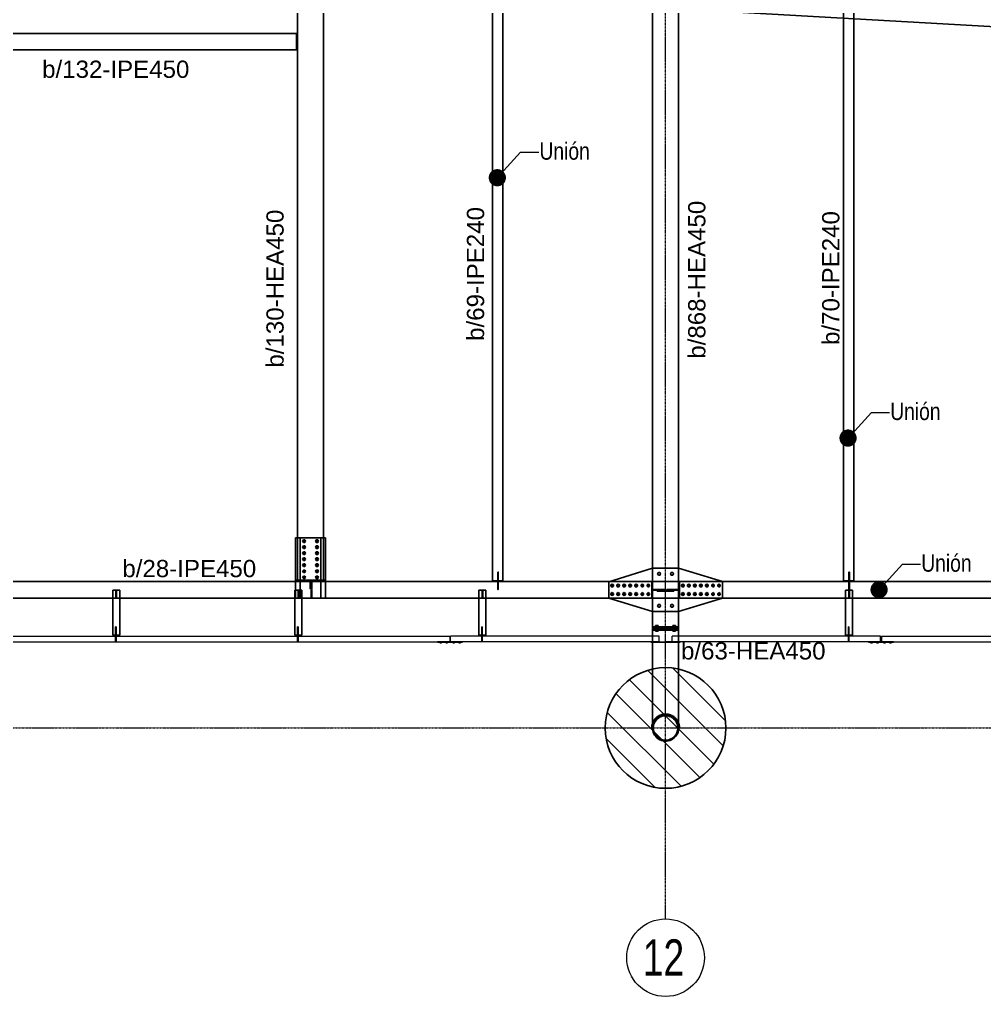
# Model space of a CAD drawing. Extents: x 7536 to 102814, y -9868 to 35131.
# Drawn here: x 56836 to 68033, y 2840 to 14177 of the extents above; entities that cross this region are included whole.
import ezdxf
from ezdxf.enums import TextEntityAlignment as Align

# ---------------------------------------------------------------- set-up
doc = ezdxf.new("R2010")
doc.units = 0
doc.header["$LTSCALE"] = 0.4
doc.linetypes.add('DXK_LINE_DOT2', pattern=[3.9198, 1.9599, -1.9599])
doc.linetypes.add('Grid Line', pattern=[3.33375, 1.905, -0.47625, 0.47625, -0.47625])
doc.layers.get('0').update_dxf_attribs({"color": 255})
for name, color, linetype, lineweight in [('0-1', 7, 'Continuous', 5), ('E_COLUMNAS', 1, 'Continuous', 18), ('E_COLUMNAS-1', 1, 'Continuous', 25), ('E_EJES', 8, 'Continuous', 9), ('E_EJES-1', 8, 'Grid Line', 9), ('E_TEXTO', 3, 'Continuous', 9), ('E_VIGAS-2', 5, 'Continuous', 25)]:
    doc.layers.add(name, color=color, linetype=linetype, lineweight=lineweight)
doc.layers.add('P-PLATINA', color=6, linetype='Continuous')
doc.layers.add('VIGAS', color=8, linetype='Continuous')
doc.styles.add('CX', font='ARIALUNI.ttf', dxfattribs={"width": 0.8, "height": 300})
doc.styles.add('Swis721 LtCn BT', font='swisscl.ttf', dxfattribs={"height": 0.42})
doc.styles.add('VERDANA', font='arial.ttf')

# ---------------------------------------------------------------- blocks, each defined once
blk = doc.blocks.new('Grid - CNI_NOMBRE EJES-372759-_6_00m_N_E_-NIVEL-2 DOC')
at = {"layer": 'E_EJES'}
blk.add_circle((0, 0), 0.003, dxfattribs=at)

msp = doc.modelspace()

# ---------------------------------------------------------------- hatches: boundary and pattern name
at = {"layer": 'E_COLUMNAS'}
h = msp.add_hatch(dxfattribs=at)
h.set_pattern_fill('FP_1', color=256, scale=1000, style=0, pattern_type=2)
h.set_pattern_definition([(135, (95994.46, -134706.76), (-159.09903, -159.09903), [])])
h.paths.add_polyline_path([(64332.4, 5255.7), (64423.7, 5261.7), (64513.5, 5279.5), (64600.2, 5308.9), (64682.4, 5349.4), (64758.5, 5400.3), (64827.3, 5460.7), (64887.7, 5529.5), (64938.6, 5605.7), (64979.1, 5687.8), (65008.5, 5774.5), (65026.4, 5864.3), (65032.4, 5955.7), (65026.4, 6047), (65008.5, 6136.8), (64979.1, 6223.5), (64938.6, 6305.7), (64887.7, 6381.8), (64827.3, 6450.6), (64758.5, 6511), (64682.4, 6561.9), (64600.2, 6602.4), (64513.5, 6631.8), (64423.7, 6649.7), (64332.4, 6655.7), (64241, 6649.7), (64151.2, 6631.8), (64064.5, 6602.4), (63982.4, 6561.9), (63906.2, 6511), (63837.4, 6450.6), (63777, 6381.8), (63726.1, 6305.7), (63685.6, 6223.5), (63656.2, 6136.8), (63638.4, 6047), (63632.4, 5955.7), (63638.4, 5864.3), (63656.2, 5774.5), (63685.6, 5687.8), (63726.1, 5605.7), (63777, 5529.5), (63837.4, 5460.7), (63906.2, 5400.3), (63982.4, 5349.4), (64064.5, 5308.9), (64151.2, 5279.5), (64241, 5261.7)])

# ---------------------------------------------------------------- linework, layer by layer
at = {"color": 2, "linetype": 'Continuous'}
for points in [[(64182.8, 5925.9, 1), (64481.9, 5985.4, 1)], [(64192.6, 5983.5, 1), (64472.1, 5927.9, 1)]]:
    msp.add_lwpolyline(points, format="xyb", close=True, dxfattribs=at)
at = {"color": 1, "linetype": 'Continuous'}
for centre, radius, start, end in [((60137.9, 8124), 11, 90.03592, 270.03592), ((60137.9, 8054), 11, 90.03592, 270.03592), ((60137.9, 8124), 10, 30.03592, 210.03592), ((60137.9, 8054), 10, 30.03592, 210.03592), ((60137.9, 8124), 10, 210.03592, 30.03592), ((60137.9, 8054), 10, 210.03592, 30.03592), ((60137.9, 8124), 11, 270.03592, 90.03592), ((60137.9, 8054), 11, 270.03592, 90.03592), ((60287.9, 8124), 11, 90.03592, 270.03592), ((60287.9, 8054), 11, 90.03592, 270.03592), ((60287.9, 8124), 10, 30.03592, 210.03592), ((60287.9, 8054), 10, 30.03592, 210.03592), ((60287.9, 8124), 10, 210.03592, 30.03592), ((60287.9, 8054), 10, 210.03592, 30.03592), ((60287.9, 8124), 11, 270.03592, 90.03592), ((60287.9, 8054), 11, 270.03592, 90.03592), ((60138, 7984), 11, 90.03592, 270.03592), ((60138, 7984), 10, 30.03592, 210.03592), ((60138, 7984), 10, 210.03592, 30.03592), ((60138, 7984), 11, 270.03592, 90.03592), ((60288, 7984), 11, 90.03592, 270.03592), ((60288, 7984), 10, 30.03592, 210.03592), ((60288, 7984), 10, 210.03592, 30.03592), ((60288, 7984), 11, 270.03592, 90.03592), ((60138, 7914), 11, 90.03592, 270.03592), ((60138, 7844), 11, 90.03592, 270.03592), ((60138, 7914), 10, 30.03592, 210.03592), ((60138, 7844), 10, 30.03592, 210.03592), ((60138, 7914), 10, 210.03592, 30.03592), ((60138, 7844), 10, 210.03592, 30.03592), ((60138, 7914), 11, 270.03592, 90.03592), ((60138, 7844), 11, 270.03592, 90.03592), ((60288, 7914), 11, 90.03592, 270.03592), ((60288, 7844), 11, 90.03592, 270.03592), ((60288, 7914), 10, 30.03592, 210.03592), ((60288, 7844), 10, 30.03592, 210.03592), ((60288, 7914), 10, 210.03592, 30.03592), ((60288, 7844), 10, 210.03592, 30.03592), ((60288, 7914), 11, 270.03592, 90.03592), ((60288, 7844), 11, 270.03592, 90.03592), ((60138.1, 7774), 11, 90.03592, 270.03592), ((60138.1, 7704), 11, 90.03592, 270.03592), ((60138.1, 7774), 10, 30.03592, 210.03592), ((60138.1, 7704), 10, 30.03592, 210.03592), ((60138.1, 7774), 10, 210.03592, 30.03592), ((60138.1, 7704), 10, 210.03592, 30.03592), ((60138.1, 7774), 11, 270.03592, 90.03592), ((60138.1, 7704), 11, 270.03592, 90.03592), ((60288.1, 7774), 11, 90.03592, 270.03592), ((60288.1, 7704), 11, 90.03592, 270.03592), ((60288.1, 7774), 10, 30.03592, 210.03592), ((60288.1, 7704), 10, 30.03592, 210.03592), ((60288.1, 7774), 10, 210.03592, 30.03592), ((60288.1, 7704), 10, 210.03592, 30.03592), ((60288.1, 7774), 11, 270.03592, 90.03592), ((60288.1, 7704), 11, 270.03592, 90.03592), ((63712.3, 7609), 11.5, 18, 198), ((63712.3, 7609), 11.5, 198, 18), ((63712.3, 7609), 10, 90, 270), ((63712.3, 7609), 10, 270, 90), ((63782.3, 7609), 11.5, 18, 198), ((63782.3, 7609), 11.5, 198, 18), ((63782.3, 7609), 10, 90, 270), ((63782.3, 7609), 10, 270, 90), ((63852.3, 7609), 11.5, 18, 198), ((63852.3, 7609), 11.5, 198, 18), ((63852.3, 7609), 10, 90, 270), ((63852.3, 7609), 10, 270, 90), ((63922.3, 7609), 11.5, 18, 198), ((63922.3, 7609), 11.5, 198, 18), ((63922.3, 7609), 10, 90, 270), ((63922.3, 7609), 10, 270, 90), ((63992.3, 7609), 11.5, 18, 198), ((63992.3, 7609), 11.5, 198, 18), ((63992.3, 7609), 10, 90, 270), ((63992.3, 7609), 10, 270, 90), ((64062.3, 7609), 11.5, 18, 198), ((64062.3, 7609), 11.5, 198, 18), ((64062.3, 7609), 10, 90, 270), ((64062.3, 7609), 10, 270, 90), ((64132.3, 7609), 11.5, 18, 198), ((64132.3, 7609), 11.5, 198, 18), ((64132.3, 7609), 10, 90, 270), ((64132.3, 7609), 10, 270, 90), ((64532.4, 7609), 11.5, 18, 198), ((64532.4, 7609), 11.5, 198, 18), ((64532.4, 7609), 10, 90, 270), ((64532.4, 7609), 10, 270, 90), ((64602.4, 7609), 11.5, 18, 198), ((64602.4, 7609), 11.5, 198, 18), ((64602.4, 7609), 10, 90, 270), ((64602.4, 7609), 10, 270, 90), ((64672.4, 7609), 11.5, 18, 198), ((64672.4, 7609), 11.5, 198, 18), ((64672.4, 7609), 10, 90, 270), ((64672.4, 7609), 10, 270, 90), ((64742.4, 7609), 11.5, 18, 198), ((64742.4, 7609), 11.5, 198, 18), ((64742.4, 7609), 10, 90, 270), ((64742.4, 7609), 10, 270, 90), ((64812.4, 7609), 11.5, 18, 198), ((64812.4, 7609), 11.5, 198, 18), ((64812.4, 7609), 10, 90, 270), ((64812.4, 7609), 10, 270, 90), ((64882.4, 7609), 11.5, 18, 198), ((64882.4, 7609), 11.5, 198, 18), ((64882.4, 7609), 10, 90, 270), ((64882.4, 7609), 10, 270, 90), ((64952.4, 7609), 11.5, 18, 198), ((64952.4, 7609), 11.5, 198, 18), ((64952.4, 7609), 10, 90, 270), ((64952.4, 7609), 10, 270, 90), ((63712.3, 7509), 11.5, 18, 198), ((63712.3, 7509), 11.5, 198, 18), ((63712.3, 7509), 10, 90, 270), ((63712.3, 7509), 10, 270, 90), ((63782.3, 7509), 11.5, 18, 198), ((63782.3, 7509), 11.5, 198, 18), ((63782.3, 7509), 10, 90, 270), ((63782.3, 7509), 10, 270, 90), ((63852.3, 7509), 11.5, 18, 198), ((63852.3, 7509), 11.5, 198, 18), ((63852.3, 7509), 10, 90, 270), ((63852.3, 7509), 10, 270, 90), ((63922.3, 7509), 11.5, 18, 198), ((63922.3, 7509), 11.5, 198, 18), ((63922.3, 7509), 10, 90, 270), ((63922.3, 7509), 10, 270, 90), ((63992.3, 7509), 11.5, 18, 198), ((63992.3, 7509), 11.5, 198, 18), ((63992.3, 7509), 10, 90, 270), ((63992.3, 7509), 10, 270, 90), ((64062.3, 7509), 11.5, 18, 198), ((64062.3, 7509), 11.5, 198, 18), ((64062.3, 7509), 10, 90, 270), ((64062.3, 7509), 10, 270, 90), ((64132.3, 7509), 11.5, 18, 198), ((64132.3, 7509), 11.5, 198, 18), ((64132.3, 7509), 10, 90, 270), ((64132.3, 7509), 10, 270, 90), ((64532.4, 7509), 11.5, 18, 198), ((64532.4, 7509), 11.5, 198, 18), ((64532.4, 7509), 10, 90, 270), ((64532.4, 7509), 10, 270, 90), ((64602.4, 7509), 11.5, 18, 198), ((64602.4, 7509), 11.5, 198, 18), ((64602.4, 7509), 10, 90, 270), ((64602.4, 7509), 10, 270, 90), ((64672.4, 7509), 11.5, 18, 198), ((64672.4, 7509), 11.5, 198, 18), ((64672.4, 7509), 10, 90, 270), ((64672.4, 7509), 10, 270, 90), ((64742.4, 7509), 11.5, 18, 198), ((64742.4, 7509), 11.5, 198, 18), ((64742.4, 7509), 10, 90, 270), ((64742.4, 7509), 10, 270, 90), ((64812.4, 7509), 11.5, 18, 198), ((64812.4, 7509), 11.5, 198, 18), ((64812.4, 7509), 10, 90, 270), ((64812.4, 7509), 10, 270, 90), ((64882.4, 7509), 11.5, 18, 198), ((64882.4, 7509), 11.5, 198, 18), ((64882.4, 7509), 10, 90, 270), ((64882.4, 7509), 10, 270, 90), ((64952.4, 7509), 11.5, 18, 198), ((64952.4, 7509), 11.5, 198, 18), ((64952.4, 7509), 10, 90, 270), ((64952.4, 7509), 10, 270, 90)]:
    msp.add_arc(centre, radius, start, end, dxfattribs=at)
at = {"color": 1, "linetype": 'DXK_LINE_DOT2'}
msp.add_arc((64332.4, 5955.7), 162.5, 33.75, 146.25, dxfattribs=at)
at = {"layer": '0-1', "color": 8}
for p, q in [((49837.4, 7022.3), (61827.4, 7022.3)), ((49837.4, 6957.3), (61827.4, 6957.3)), ((61827.4, 7022.3), (61827.4, 6957.3)), ((61837.4, 6957.3), (61837.4, 7022.3)), ((64182.4, 7022.3), (61837.4, 7022.3)), ((64182.4, 6957.3), (61837.4, 6957.3)), ((64161.6, 6957.3), (64326.6, 6957.3)), ((64256.6, 7022.3), (64182.4, 7022.3)), ((64256.6, 6957.3), (64256.6, 7022.3)), ((64503.1, 6957.3), (64338.1, 6957.3)), ((64408.1, 6957.3), (64408.1, 7022.3)), ((64482.4, 7022.3), (64408.1, 7022.3)), ((66827.4, 7022.3), (64482.4, 7022.3)), ((66827.4, 6957.3), (64482.4, 6957.3)), ((66827.4, 6957.3), (66827.4, 7022.3)), ((66837.4, 7022.3), (66837.4, 6957.3)), ((66837.4, 7022.3), (78827.4, 7022.3)), ((66837.4, 6957.3), (78827.4, 6957.3))]:
    msp.add_line(p, q, dxfattribs=at)
at = {"layer": 'E_COLUMNAS-1'}
for start, end in [(0, 180), (180, 0)]:
    msp.add_arc((64332.4, 5955.7), 700, start, end, dxfattribs=at)
at = {"layer": 'E_EJES-1'}
for p, q in [((64332.4, 3740.4), (64332.4, 34230.5)), ((8436, 5955.7), (101914.5, 5955.7))]:
    msp.add_line(p, q, dxfattribs=at)
at = {"layer": 'E_TEXTO', "color": 4}
for p, q in [((62380, 12340.8), (62650.6, 12638.8)), ((62650.6, 12638.8), (62860.3, 12638.8)), ((66450, 9320), (66720.6, 9618)), ((66720.6, 9618), (66930.3, 9618)), ((66810, 7560), (67080.6, 7858)), ((67080.6, 7858), (67290.3, 7858))]:
    msp.add_line(p, q, dxfattribs=at)
at = {"layer": 'E_TEXTO', "color": 4, "const_width": 100}
for points in [[(62330, 12340.8, 1), (62430, 12340.8, 1)], [(66400, 9320, 1), (66500, 9320, 1)], [(66760, 7560, 1), (66860, 7560, 1)]]:
    msp.add_lwpolyline(points, format="xyb", close=True, dxfattribs=at)
at = {"layer": 'E_VIGAS-2', "color": 30, "true_color": 0xf26722}
msp.add_line((72841.3, 13824.9), (59583.1, 14580.8), dxfattribs=at)
at = {"layer": 'P-PLATINA'}
for p, q in [((62385.7, 7583.7), (62391.7, 7583.7)), ((66460.5, 7583.7), (66466.5, 7583.7))]:
    msp.add_line(p, q, dxfattribs=at)
for points in [[(62385.7, 7764), (62391.7, 7764), (62391.7, 7664), (62391.7, 7654), (62391.7, 7563.7), (62385.7, 7563.7), (62385.7, 7654), (62385.7, 7664)], [(66460.5, 7563.7), (66460.5, 7654), (66460.5, 7664), (66460.5, 7764), (66466.5, 7764), (66466.5, 7664), (66466.5, 7654), (66466.5, 7563.7)], [(64326.6, 7544.3), (64326.6, 7554.3), (64236.6, 7554.3), (64236.6, 7544.3)], [(64338.1, 7554.3), (64338.1, 7544.3), (64428.1, 7544.3), (64428.1, 7554.3)]]:
    msp.add_lwpolyline(points, close=True, dxfattribs=at)
for points in [[(60207.4, 7664), (60207.4, 7573.7), (60218.9, 7573.7), (60218.9, 7664)], [(60218.9, 7653.7), (60218.9, 7563.7), (60228.9, 7563.7), (60228.9, 7653.7)], [(64172.4, 7554.3), (64316.6, 7554.3), (64316.6, 7563.7), (64172.4, 7563.7)], [(64492.4, 7563.7), (64348.1, 7563.7), (64348.1, 7554.3), (64492.4, 7554.3)]]:
    msp.add_lwpolyline(points, dxfattribs=at)
at = {"layer": 'VIGAS'}
for p, q in [((60063.1, 14754.3), (60063.1, 11518.7)), ((60363.1, 14754.3), (60363.1, 7664)), ((62322.6, 7664), (62322.6, 14617.5)), ((62442.6, 14617.5), (62442.6, 7664)), ((64182.4, 14552), (64182.4, 7809.1)), ((64482.4, 14552), (64482.4, 7809)), ((66397.4, 7664), (66397.4, 14384.5)), ((66517.4, 14384.5), (66517.4, 7664)), ((60050.4, 14013.2), (56045.3, 14013.2)), ((60050.4, 13823.2), (60050.4, 14013.2)), ((60050.4, 13823.2), (56045.3, 13823.2)), ((60063.1, 11518.7), (60063.1, 7664)), ((60037.8, 8163.9), (60387.8, 8164)), ((60037.8, 8163.9), (60038.8, 7654)), ((60039.2, 7670.8), (60037.8, 8163.9)), ((60063.1, 8163.9), (60037.8, 8163.9)), ((60363.1, 8164), (60063.1, 8163.9)), ((60092, 8163.9), (60333.6, 8164)), ((60093.3, 7464), (60092, 8163.9)), ((60333.6, 8164), (60333.3, 7464)), ((60387.8, 8164), (60363.1, 8164)), ((60387.8, 8164), (60387.6, 7671)), ((60387.6, 7671), (60387.8, 8164)), ((60129.2, 8138.9), (60120.6, 8123.9)), ((60120.6, 8123.9), (60129.2, 8108.9)), ((60129.2, 8068.9), (60120.6, 8053.9)), ((60120.6, 8053.9), (60129.3, 8038.9)), ((60146.5, 8139), (60129.2, 8138.9)), ((60129.2, 8108.9), (60146.5, 8109)), ((60146.6, 8069), (60129.2, 8068.9)), ((60155.2, 8124), (60146.5, 8139)), ((60146.5, 8109), (60155.2, 8124)), ((60155.2, 8054), (60146.6, 8069)), ((60146.6, 8039), (60155.2, 8054)), ((60279.2, 8139), (60270.6, 8124)), ((60270.6, 8124), (60279.2, 8109)), ((60279.2, 8069), (60270.6, 8054)), ((60270.6, 8054), (60279.3, 8039)), ((60296.5, 8139.1), (60279.2, 8139)), ((60279.2, 8109), (60296.5, 8109.1)), ((60296.6, 8069.1), (60279.2, 8069)), ((60305.2, 8124.1), (60296.5, 8139.1)), ((60296.5, 8109.1), (60305.2, 8124.1)), ((60305.2, 8054.1), (60296.6, 8069.1)), ((60296.6, 8039.1), (60305.2, 8054.1)), ((60129.3, 7998.9), (60120.6, 7983.9)), ((60120.6, 7983.9), (60129.3, 7968.9)), ((60129.3, 8038.9), (60146.6, 8039)), ((60146.6, 7999), (60129.3, 7998.9)), ((60129.3, 7968.9), (60146.6, 7969)), ((60155.3, 7984), (60146.6, 7999)), ((60146.6, 7969), (60155.3, 7984)), ((60279.3, 7999), (60270.6, 7984)), ((60270.6, 7984), (60279.3, 7969)), ((60279.3, 8039), (60296.6, 8039.1)), ((60296.6, 7999.1), (60279.3, 7999)), ((60279.3, 7969), (60296.6, 7969.1)), ((60305.3, 7984.1), (60296.6, 7999.1)), ((60296.6, 7969.1), (60305.3, 7984.1)), ((60129.3, 7928.9), (60120.7, 7913.9)), ((60120.7, 7913.9), (60129.4, 7898.9)), ((60129.4, 7858.9), (60120.7, 7843.9)), ((60120.7, 7843.9), (60129.4, 7828.9)), ((60146.7, 7929), (60129.3, 7928.9)), ((60129.4, 7898.9), (60146.7, 7899)), ((60146.7, 7859), (60129.4, 7858.9)), ((60129.4, 7828.9), (60146.7, 7829)), ((60155.3, 7914), (60146.7, 7929)), ((60146.7, 7899), (60155.3, 7914)), ((60155.4, 7844), (60146.7, 7859)), ((60146.7, 7829), (60155.4, 7844)), ((60279.3, 7929), (60270.7, 7914)), ((60270.7, 7914), (60279.4, 7899)), ((60279.4, 7859), (60270.7, 7844)), ((60270.7, 7844), (60279.4, 7829)), ((60296.7, 7929.1), (60279.3, 7929)), ((60279.4, 7899), (60296.7, 7899.1)), ((60296.7, 7859.1), (60279.4, 7859)), ((60279.4, 7829), (60296.7, 7829.1)), ((60305.3, 7914.1), (60296.7, 7929.1)), ((60296.7, 7899.1), (60305.3, 7914.1)), ((60305.4, 7844.1), (60296.7, 7859.1)), ((60296.7, 7829.1), (60305.4, 7844.1)), ((60129.4, 7788.9), (60120.8, 7773.9)), ((60120.8, 7773.9), (60129.4, 7758.9)), ((60129.5, 7718.9), (60120.8, 7703.9)), ((60146.7, 7789), (60129.4, 7788.9)), ((60129.4, 7758.9), (60146.8, 7759)), ((60146.8, 7719), (60129.5, 7718.9)), ((60155.4, 7774), (60146.7, 7789)), ((60146.8, 7759), (60155.4, 7774)), ((60155.5, 7704), (60146.8, 7719)), ((60279.4, 7789), (60270.8, 7774)), ((60270.8, 7774), (60279.4, 7759)), ((60279.5, 7719), (60270.8, 7704)), ((60296.7, 7789.1), (60279.4, 7789)), ((60279.4, 7759), (60296.8, 7759.1)), ((60296.8, 7719.1), (60279.5, 7719)), ((60305.4, 7774.1), (60296.7, 7789.1)), ((60296.8, 7759.1), (60305.4, 7774.1)), ((60305.5, 7704.1), (60296.8, 7719.1)), ((64182.4, 7809.1), (64182.4, 7309)), ((64482.4, 7309.1), (64482.4, 7809)), ((60093, 7654), (56555.4, 7654)), ((60038.8, 7654), (60039.1, 7463.9)), ((60063.1, 7670.9), (60039.2, 7670.8)), ((60363.1, 7671), (60063.1, 7670.9)), ((60092.9, 7664), (60063.1, 7664)), ((60333.4, 7664), (60092.9, 7664)), ((60333.4, 7654), (60093, 7654)), ((60120.8, 7703.9), (60129.5, 7688.9)), ((60129.5, 7688.9), (60146.8, 7689)), ((60146.8, 7689), (60155.5, 7704)), ((60228.9, 7653.7), (60218.9, 7653.7)), ((60270.8, 7704), (60279.5, 7689)), ((60279.5, 7689), (60296.8, 7689.1)), ((60296.8, 7689.1), (60305.5, 7704.1)), ((60363.1, 7664), (60333.4, 7664)), ((63674.2, 7654), (60333.4, 7654)), ((60387.6, 7671), (60363.1, 7671)), ((60387.6, 7654), (60387.5, 7464)), ((60387.6, 7671), (60387.6, 7654)), ((62322.6, 7664), (62442.6, 7664)), ((63672.5, 7654), (63672.4, 7463.5)), ((63672.4, 7463.5), (63672.5, 7653.5)), ((63672.5, 7654.5), (63672.5, 7654)), ((63675.8, 7654.5), (63672.5, 7654.5)), ((64172.4, 7654), (63674.2, 7654)), ((64992.2, 7655.8), (63675.8, 7654.5)), ((63697.3, 7617.7), (63712.3, 7626.4)), ((63697.3, 7600.4), (63697.3, 7617.7)), ((63712.3, 7591.7), (63697.3, 7600.4)), ((63712.3, 7626.4), (63727.3, 7617.7)), ((63727.3, 7600.4), (63712.3, 7591.7)), ((63727.3, 7617.7), (63727.3, 7600.4)), ((63767.3, 7617.7), (63782.3, 7626.4)), ((63767.3, 7600.4), (63767.3, 7617.7)), ((63782.3, 7591.7), (63767.3, 7600.4)), ((63782.3, 7626.4), (63797.3, 7617.7)), ((63797.3, 7600.4), (63782.3, 7591.7)), ((63797.3, 7617.7), (63797.3, 7600.4)), ((63837.3, 7617.7), (63852.3, 7626.4)), ((63837.3, 7600.4), (63837.3, 7617.7)), ((63852.3, 7591.7), (63837.3, 7600.4)), ((63852.3, 7626.4), (63867.3, 7617.7)), ((63867.3, 7600.4), (63852.3, 7591.7)), ((63867.3, 7617.7), (63867.3, 7600.4)), ((63907.3, 7617.7), (63922.3, 7626.4)), ((63907.3, 7600.4), (63907.3, 7617.7)), ((63922.3, 7591.7), (63907.3, 7600.4)), ((63922.3, 7626.4), (63937.3, 7617.7)), ((63937.3, 7600.4), (63922.3, 7591.7)), ((63937.3, 7617.7), (63937.3, 7600.4)), ((63977.3, 7617.7), (63992.3, 7626.4)), ((63977.3, 7600.4), (63977.3, 7617.7)), ((63992.3, 7591.7), (63977.3, 7600.4)), ((63992.3, 7626.4), (64007.3, 7617.7)), ((64007.3, 7600.4), (63992.3, 7591.7)), ((64007.3, 7617.7), (64007.3, 7600.4)), ((64047.3, 7617.7), (64062.3, 7626.4)), ((64047.3, 7600.4), (64047.3, 7617.7)), ((64062.3, 7591.7), (64047.3, 7600.4)), ((64062.3, 7626.4), (64077.3, 7617.7)), ((64077.3, 7600.4), (64062.3, 7591.7)), ((64077.3, 7617.7), (64077.3, 7600.4)), ((64117.3, 7617.7), (64132.3, 7626.4)), ((64117.3, 7600.4), (64117.3, 7617.7)), ((64132.3, 7591.7), (64117.3, 7600.4)), ((64132.3, 7626.4), (64147.3, 7617.7)), ((64147.3, 7600.4), (64132.3, 7591.7)), ((64147.3, 7617.7), (64147.3, 7600.4)), ((64172.4, 7654), (64172.4, 7464)), ((64492.4, 7464), (64492.4, 7654)), ((64992.2, 7654), (64492.4, 7654)), ((64517.4, 7617.7), (64532.4, 7626.4)), ((64517.4, 7600.4), (64517.4, 7617.7)), ((64532.4, 7591.7), (64517.4, 7600.4)), ((64532.4, 7626.4), (64547.4, 7617.7)), ((64547.4, 7600.4), (64532.4, 7591.7)), ((64547.4, 7617.7), (64547.4, 7600.4)), ((64587.4, 7617.7), (64602.4, 7626.4)), ((64587.4, 7600.4), (64587.4, 7617.7)), ((64602.4, 7591.7), (64587.4, 7600.4)), ((64602.4, 7626.4), (64617.4, 7617.7)), ((64617.4, 7600.4), (64602.4, 7591.7)), ((64617.4, 7617.7), (64617.4, 7600.4)), ((64657.4, 7617.7), (64672.4, 7626.4)), ((64657.4, 7600.4), (64657.4, 7617.7)), ((64672.4, 7591.7), (64657.4, 7600.4)), ((64672.4, 7626.4), (64687.4, 7617.7)), ((64687.4, 7600.4), (64672.4, 7591.7)), ((64687.4, 7617.7), (64687.4, 7600.4)), ((64727.4, 7617.7), (64742.4, 7626.4)), ((64727.4, 7600.4), (64727.4, 7617.7)), ((64742.4, 7591.7), (64727.4, 7600.4)), ((64742.4, 7626.4), (64757.4, 7617.7)), ((64757.4, 7600.4), (64742.4, 7591.7)), ((64757.4, 7617.7), (64757.4, 7600.4)), ((64797.4, 7617.7), (64812.4, 7626.4)), ((64797.4, 7600.4), (64797.4, 7617.7)), ((64812.4, 7591.7), (64797.4, 7600.4)), ((64812.4, 7626.4), (64827.4, 7617.7)), ((64827.4, 7600.4), (64812.4, 7591.7)), ((64827.4, 7617.7), (64827.4, 7600.4)), ((64867.4, 7617.7), (64882.4, 7626.4)), ((64867.4, 7600.4), (64867.4, 7617.7)), ((64882.4, 7591.7), (64867.4, 7600.4)), ((64882.4, 7626.4), (64897.4, 7617.7)), ((64897.4, 7600.4), (64882.4, 7591.7)), ((64897.4, 7617.7), (64897.4, 7600.4)), ((64937.4, 7617.7), (64952.4, 7626.4)), ((64937.4, 7600.4), (64937.4, 7617.7)), ((64952.4, 7591.7), (64937.4, 7600.4)), ((64952.4, 7626.4), (64967.4, 7617.7)), ((64967.4, 7600.4), (64952.4, 7591.7)), ((64967.4, 7617.7), (64967.4, 7600.4)), ((64992.2, 7655.8), (64992.4, 7463.5)), ((64992.2, 7655.8), (64992.4, 7463.5)), ((72109.3, 7654), (64992.2, 7654)), ((66397.4, 7664), (66517.4, 7664)), ((57998.6, 7554.3), (57916.6, 7554.3)), ((57916.6, 7554.3), (57916.6, 7464)), ((57954.6, 7464.3), (57954.6, 7554.3)), ((57954.6, 7554.3), (57960.6, 7554.3)), ((57954.6, 7464.3), (57954.6, 7554.3)), ((57954.6, 7554.3), (57960.6, 7554.3)), ((57954.6, 7534.3), (57960.6, 7534.3)), ((57960.6, 7554.3), (57960.6, 7464.3)), ((57960.6, 7554.3), (57960.6, 7464.3)), ((57998.6, 7554.3), (57998.6, 7464)), ((60112, 7554.3), (60030, 7554.3)), ((60030, 7554.3), (60030, 7464)), ((60068, 7464.3), (60068, 7554.3)), ((60068, 7554.3), (60074, 7554.3)), ((60068, 7464.3), (60068, 7554.3)), ((60068, 7554.3), (60074, 7554.3)), ((60068, 7534.3), (60074, 7534.3)), ((60074, 7554.3), (60074, 7464.3)), ((60074, 7554.3), (60074, 7464.3)), ((60112, 7554.3), (60112, 7464)), ((60226.9, 7554.3), (60220.9, 7554.3)), ((60220.9, 7464.3), (60220.9, 7554.3)), ((60220.9, 7529.3), (60226.9, 7529.3)), ((60226.9, 7464.3), (60226.9, 7554.3)), ((62248.6, 7554.3), (62166.6, 7554.3)), ((62166.6, 7554.3), (62166.6, 7464)), ((62204.6, 7464.3), (62204.6, 7554.3)), ((62204.6, 7554.3), (62210.6, 7554.3)), ((62204.6, 7464.3), (62204.6, 7554.3)), ((62204.6, 7554.3), (62210.6, 7554.3)), ((62204.6, 7534.3), (62210.6, 7534.3)), ((62210.6, 7554.3), (62210.6, 7464.3)), ((62210.6, 7554.3), (62210.6, 7464.3)), ((62248.6, 7554.3), (62248.6, 7464)), ((63697.3, 7517.7), (63712.3, 7526.4)), ((63697.3, 7500.4), (63697.3, 7517.7)), ((63712.3, 7491.7), (63697.3, 7500.4)), ((63712.3, 7526.4), (63727.3, 7517.7)), ((63727.3, 7500.4), (63712.3, 7491.7)), ((63727.3, 7517.7), (63727.3, 7500.4)), ((63767.3, 7517.7), (63782.3, 7526.4)), ((63767.3, 7500.4), (63767.3, 7517.7)), ((63782.3, 7491.7), (63767.3, 7500.4)), ((63782.3, 7526.4), (63797.3, 7517.7)), ((63797.3, 7500.4), (63782.3, 7491.7)), ((63797.3, 7517.7), (63797.3, 7500.4)), ((63837.3, 7517.7), (63852.3, 7526.4)), ((63837.3, 7500.4), (63837.3, 7517.7)), ((63852.3, 7491.7), (63837.3, 7500.4)), ((63852.3, 7526.4), (63867.3, 7517.7)), ((63867.3, 7500.4), (63852.3, 7491.7)), ((63867.3, 7517.7), (63867.3, 7500.4)), ((63907.3, 7517.7), (63922.3, 7526.4)), ((63907.3, 7500.4), (63907.3, 7517.7)), ((63922.3, 7491.7), (63907.3, 7500.4)), ((63922.3, 7526.4), (63937.3, 7517.7)), ((63937.3, 7500.4), (63922.3, 7491.7)), ((63937.3, 7517.7), (63937.3, 7500.4)), ((63977.3, 7517.7), (63992.3, 7526.4)), ((63977.3, 7500.4), (63977.3, 7517.7)), ((63992.3, 7491.7), (63977.3, 7500.4)), ((63992.3, 7526.4), (64007.3, 7517.7)), ((64007.3, 7500.4), (63992.3, 7491.7)), ((64007.3, 7517.7), (64007.3, 7500.4)), ((64047.3, 7517.7), (64062.3, 7526.4)), ((64047.3, 7500.4), (64047.3, 7517.7)), ((64062.3, 7491.7), (64047.3, 7500.4)), ((64062.3, 7526.4), (64077.3, 7517.7)), ((64077.3, 7500.4), (64062.3, 7491.7)), ((64077.3, 7517.7), (64077.3, 7500.4)), ((64117.3, 7517.7), (64132.3, 7526.4)), ((64117.3, 7500.4), (64117.3, 7517.7)), ((64132.3, 7491.7), (64117.3, 7500.4)), ((64132.3, 7526.4), (64147.3, 7517.7)), ((64147.3, 7500.4), (64132.3, 7491.7)), ((64147.3, 7517.7), (64147.3, 7500.4)), ((64517.4, 7517.7), (64532.4, 7526.4)), ((64517.4, 7500.4), (64517.4, 7517.7)), ((64532.4, 7491.7), (64517.4, 7500.4)), ((64532.4, 7526.4), (64547.4, 7517.7)), ((64547.4, 7500.4), (64532.4, 7491.7)), ((64547.4, 7517.7), (64547.4, 7500.4)), ((64587.4, 7517.7), (64602.4, 7526.4)), ((64587.4, 7500.4), (64587.4, 7517.7)), ((64602.4, 7491.7), (64587.4, 7500.4)), ((64602.4, 7526.4), (64617.4, 7517.7)), ((64617.4, 7500.4), (64602.4, 7491.7)), ((64617.4, 7517.7), (64617.4, 7500.4)), ((64657.4, 7517.7), (64672.4, 7526.4)), ((64657.4, 7500.4), (64657.4, 7517.7)), ((64672.4, 7491.7), (64657.4, 7500.4)), ((64672.4, 7526.4), (64687.4, 7517.7)), ((64687.4, 7500.4), (64672.4, 7491.7)), ((64687.4, 7517.7), (64687.4, 7500.4)), ((64727.4, 7517.7), (64742.4, 7526.4)), ((64727.4, 7500.4), (64727.4, 7517.7)), ((64742.4, 7491.7), (64727.4, 7500.4)), ((64742.4, 7526.4), (64757.4, 7517.7)), ((64757.4, 7500.4), (64742.4, 7491.7)), ((64757.4, 7517.7), (64757.4, 7500.4)), ((64797.4, 7517.7), (64812.4, 7526.4)), ((64797.4, 7500.4), (64797.4, 7517.7)), ((64812.4, 7491.7), (64797.4, 7500.4)), ((64812.4, 7526.4), (64827.4, 7517.7)), ((64827.4, 7500.4), (64812.4, 7491.7)), ((64827.4, 7517.7), (64827.4, 7500.4)), ((64867.4, 7517.7), (64882.4, 7526.4)), ((64867.4, 7500.4), (64867.4, 7517.7)), ((64882.4, 7491.7), (64867.4, 7500.4)), ((64882.4, 7526.4), (64897.4, 7517.7)), ((64897.4, 7500.4), (64882.4, 7491.7)), ((64897.4, 7517.7), (64897.4, 7500.4)), ((64937.4, 7517.7), (64952.4, 7526.4)), ((64937.4, 7500.4), (64937.4, 7517.7)), ((64952.4, 7491.7), (64937.4, 7500.4)), ((64952.4, 7526.4), (64967.4, 7517.7)), ((64967.4, 7500.4), (64952.4, 7491.7)), ((64967.4, 7517.7), (64967.4, 7500.4)), ((66503.4, 7554.3), (66421.4, 7554.3)), ((66421.4, 7554.3), (66421.4, 7464)), ((66459.4, 7464.3), (66459.4, 7554.3)), ((66459.4, 7554.3), (66465.4, 7554.3)), ((66459.4, 7464.3), (66459.4, 7554.3)), ((66459.4, 7554.3), (66465.4, 7554.3)), ((66459.4, 7534.3), (66465.4, 7534.3)), ((66465.4, 7554.3), (66465.4, 7464.3)), ((66465.4, 7554.3), (66465.4, 7464.3)), ((66503.4, 7554.3), (66503.4, 7464)), ((60093.3, 7464), (56555.4, 7464)), ((57916.6, 7464), (57916.6, 7032.3)), ((57960.6, 7464.3), (57954.6, 7464.3)), ((57960.6, 7464.3), (57954.6, 7464.3)), ((57998.6, 7464), (57998.6, 7032.3)), ((60030, 7464), (60030, 7032.3)), ((60112, 7463.9), (60039.1, 7463.9)), ((60074, 7464.3), (60068, 7464.3)), ((60074, 7464.3), (60068, 7464.3)), ((60213.1, 7464), (60093.3, 7464)), ((60333.3, 7464), (60093.3, 7464)), ((60112, 7464), (60112, 7032.3)), ((60331.9, 7464), (60112, 7463.9)), ((63672.4, 7464), (60213.1, 7464)), ((60226.9, 7464.3), (60220.9, 7464.3)), ((60387.5, 7464), (60331.9, 7464)), ((62166.6, 7464), (62166.6, 7032.3)), ((62210.6, 7464.3), (62204.6, 7464.3)), ((62210.6, 7464.3), (62204.6, 7464.3)), ((62248.6, 7464), (62248.6, 7032.3)), ((64172.4, 7464), (63672.4, 7464)), ((64992.4, 7463.5), (63672.4, 7463.5)), ((64992.4, 7464), (64492.4, 7464)), ((72109.4, 7464), (64992.4, 7464)), ((66421.4, 7464), (66421.4, 7032.3)), ((66465.4, 7464.3), (66459.4, 7464.3)), ((66465.4, 7464.3), (66459.4, 7464.3)), ((66503.4, 7464), (66503.4, 7032.3)), ((64182.4, 7309), (64182.4, 7130.3)), ((64482.4, 7130.3), (64482.4, 7309.1)), ((64217.4, 7143.5), (64247.4, 7143.5)), ((64217.4, 7143.5), (64217.4, 7130.3)), ((64232.4, 7130.3), (64232.4, 7143.5)), ((64247.4, 7143.5), (64247.4, 7130.3)), ((64417.4, 7143.5), (64447.4, 7143.5)), ((64417.4, 7143.5), (64417.4, 7130.3)), ((64432.4, 7130.3), (64432.4, 7143.5)), ((64447.4, 7143.5), (64447.4, 7130.3)), ((57998.6, 7032.3), (57916.6, 7032.3)), ((57949.1, 7129.8), (57949.1, 7032.3)), ((57949.1, 7129.8), (57955.1, 7129.8)), ((57949.1, 7114.8), (57955.1, 7114.8)), ((57949.1, 7034.8), (57955.1, 7034.8)), ((57949.1, 7032.3), (57949.1, 7022.3)), ((57955.1, 7129.8), (57955.1, 7032.3)), ((57955.1, 7032.3), (57955.1, 7022.3)), ((60112, 7032.3), (60030, 7032.3)), ((60062.5, 7129.8), (60062.5, 7032.3)), ((60062.5, 7129.8), (60068.5, 7129.8)), ((60062.5, 7114.8), (60068.5, 7114.8)), ((60062.5, 7034.8), (60068.5, 7034.8)), ((60062.5, 7032.3), (60062.5, 7022.3)), ((60068.5, 7129.8), (60068.5, 7032.3)), ((60068.5, 7032.3), (60068.5, 7022.3)), ((62248.6, 7032.3), (62166.6, 7032.3)), ((62199.1, 7129.8), (62199.1, 7032.3)), ((62199.1, 7129.8), (62205.1, 7129.8)), ((62199.1, 7114.8), (62205.1, 7114.8)), ((62199.1, 7034.8), (62205.1, 7034.8)), ((62199.1, 7032.3), (62199.1, 7022.3)), ((62205.1, 7129.8), (62205.1, 7032.3)), ((62205.1, 7032.3), (62205.1, 7022.3)), ((64182.4, 7130.3), (64482.4, 7130.3)), ((64482.4, 7130.3), (64182.4, 7130.3)), ((64182.4, 7130.3), (64182.4, 7111.3)), ((64482.4, 7111.3), (64182.4, 7111.3)), ((64182.4, 7111.3), (64182.4, 7092.3)), ((64182.4, 7111.3), (64482.4, 7111.3)), ((64182.4, 7092.3), (64182.4, 6639.2)), ((64182.4, 7092.3), (64482.4, 7092.3)), ((64182.4, 7092.3), (64482.4, 7092.3)), ((64217.4, 7092.3), (64217.4, 7079.1)), ((64247.4, 7079.1), (64217.4, 7079.1)), ((64232.4, 7079.1), (64232.4, 7092.3)), ((64247.4, 7092.3), (64247.4, 7079.1)), ((64417.4, 7092.3), (64417.4, 7079.1)), ((64447.4, 7079.1), (64417.4, 7079.1)), ((64432.4, 7079.1), (64432.4, 7092.3)), ((64447.4, 7092.3), (64447.4, 7079.1)), ((64482.4, 7111.3), (64482.4, 7130.3)), ((64482.4, 7092.3), (64482.4, 7111.3)), ((64482.4, 7092.3), (64482.4, 6639.2)), ((66503.4, 7032.3), (66421.4, 7032.3)), ((66453.9, 7129.8), (66453.9, 7032.3)), ((66453.9, 7129.8), (66459.9, 7129.8)), ((66453.9, 7114.8), (66459.9, 7114.8)), ((66453.9, 7034.8), (66459.9, 7034.8)), ((66453.9, 7032.3), (66453.9, 7022.3)), ((66459.9, 7129.8), (66459.9, 7032.3)), ((66459.9, 7032.3), (66459.9, 7022.3)), ((57949.1, 7022.3), (57949.1, 6964.8)), ((57949.1, 7022.3), (57955.1, 7022.3)), ((57949.1, 6974.8), (57955.1, 6974.8)), ((57949.1, 6964.8), (57955.1, 6964.8)), ((57955.1, 7022.3), (57955.1, 6964.8)), ((60062.5, 7022.3), (60062.5, 6964.8)), ((60062.5, 7022.3), (60068.5, 7022.3)), ((60062.5, 6974.8), (60068.5, 6974.8)), ((60062.5, 6964.8), (60068.5, 6964.8)), ((60068.5, 7022.3), (60068.5, 6964.8)), ((61687.4, 6957.3), (61687.4, 6951.3)), ((61827.4, 6957.3), (61687.4, 6957.3)), ((61687.4, 6951.3), (61977.4, 6951.3)), ((61712, 6943.3), (61712, 6951.3)), ((61712, 6943.3), (61732.8, 6943.3)), ((61717.2, 6943.3), (61717.2, 6951.3)), ((61727.6, 6943.3), (61727.6, 6951.3)), ((61732.8, 6943.3), (61732.8, 6951.3)), ((61782, 6943.3), (61782, 6951.3)), ((61782, 6943.3), (61802.8, 6943.3)), ((61787.2, 6943.3), (61787.2, 6951.3)), ((61797.6, 6943.3), (61797.6, 6951.3)), ((61802.8, 6943.3), (61802.8, 6951.3)), ((61837.4, 6957.3), (61827.4, 6957.3)), ((61977.4, 6957.3), (61837.4, 6957.3)), ((61862, 6943.3), (61862, 6951.3)), ((61882.8, 6943.3), (61862, 6943.3)), ((61867.2, 6943.3), (61867.2, 6951.3)), ((61877.6, 6943.3), (61877.6, 6951.3)), ((61882.8, 6951.3), (61882.8, 6943.3)), ((61932, 6943.3), (61932, 6951.3)), ((61952.8, 6943.3), (61932, 6943.3)), ((61937.2, 6943.3), (61937.2, 6951.3)), ((61947.6, 6943.3), (61947.6, 6951.3)), ((61952.8, 6951.3), (61952.8, 6943.3)), ((61977.4, 6951.3), (61977.4, 6957.3)), ((62199.1, 7022.3), (62199.1, 6964.8)), ((62199.1, 7022.3), (62205.1, 7022.3)), ((62199.1, 6974.8), (62205.1, 6974.8)), ((62199.1, 6964.8), (62205.1, 6964.8)), ((62205.1, 7022.3), (62205.1, 6964.8)), ((64161.6, 6953.3), (64161.6, 6957.3)), ((64182.4, 6953.3), (64161.6, 6953.3)), ((64176.2, 6945.4), (64176.2, 6953.3)), ((64181.4, 6945.4), (64176.2, 6945.4)), ((64181.4, 6945.4), (64181.4, 6953.3)), ((64182.4, 6945.4), (64181.4, 6945.4)), ((64256.6, 6957.3), (64182.4, 6957.3)), ((64182.4, 6953.3), (64326.6, 6953.3)), ((64246.6, 6953.3), (64246.6, 6957.3)), ((64266.6, 6953.3), (64266.6, 6957.3)), ((64301.6, 6953.3), (64301.6, 6957.3)), ((64326.6, 6953.3), (64326.6, 6957.3)), ((64338.1, 6957.3), (64338.1, 6953.3)), ((64482.4, 6953.3), (64338.1, 6953.3)), ((64363.1, 6953.3), (64363.1, 6957.3)), ((64398.1, 6953.3), (64398.1, 6957.3)), ((64482.4, 6957.3), (64408.1, 6957.3)), ((64418.1, 6953.3), (64418.1, 6957.3)), ((64503.1, 6953.3), (64482.4, 6953.3)), ((64482.4, 6945.3), (64483.3, 6945.3)), ((64483.3, 6945.3), (64483.3, 6953.3)), ((64483.3, 6945.3), (64488.5, 6945.3)), ((64488.5, 6945.3), (64488.5, 6953.3)), ((64503.1, 6957.3), (64503.1, 6953.3)), ((66453.9, 7022.3), (66453.9, 6964.8)), ((66453.9, 7022.3), (66459.9, 7022.3)), ((66453.9, 6974.8), (66459.9, 6974.8)), ((66453.9, 6964.8), (66459.9, 6964.8)), ((66459.9, 7022.3), (66459.9, 6964.8)), ((66687.4, 6957.3), (66687.4, 6951.3)), ((66827.4, 6957.3), (66687.4, 6957.3)), ((66687.4, 6951.3), (66977.4, 6951.3)), ((66712, 6943.3), (66712, 6951.3)), ((66712, 6943.3), (66732.8, 6943.3)), ((66717.2, 6943.3), (66717.2, 6951.3)), ((66727.6, 6943.3), (66727.6, 6951.3)), ((66732.8, 6943.3), (66732.8, 6951.3)), ((66782, 6943.3), (66782, 6951.3)), ((66782, 6943.3), (66802.8, 6943.3)), ((66787.2, 6943.3), (66787.2, 6951.3)), ((66797.6, 6943.3), (66797.6, 6951.3)), ((66802.8, 6943.3), (66802.8, 6951.3)), ((66837.4, 6957.3), (66827.4, 6957.3)), ((66977.4, 6957.3), (66837.4, 6957.3)), ((66862, 6943.3), (66862, 6951.3)), ((66882.8, 6943.3), (66862, 6943.3)), ((66867.2, 6943.3), (66867.2, 6951.3)), ((66877.6, 6943.3), (66877.6, 6951.3)), ((66882.8, 6951.3), (66882.8, 6943.3)), ((66932, 6943.3), (66932, 6951.3)), ((66952.8, 6943.3), (66932, 6943.3)), ((66937.2, 6943.3), (66937.2, 6951.3)), ((66947.6, 6943.3), (66947.6, 6951.3)), ((66952.8, 6951.3), (66952.8, 6943.3)), ((66977.4, 6951.3), (66977.4, 6957.3)), ((64182.4, 6639.2), (64182.4, 6017.8)), ((64482.4, 6639.2), (64482.4, 6017.8)), ((64176, 5997.4), (64180.1, 6011)), ((64180.1, 6011), (64182.4, 6016.8)), ((64191.1, 6034.3), (64182.4, 6017.8)), ((64182.4, 6016.8), (64188.8, 6030.2)), ((64188.8, 6030.2), (64190.2, 6032.8)), ((64189.7, 6008.1), (64191.4, 6012.5)), ((64190.2, 6032.8), (64197.5, 6045.5)), ((64197.2, 6045.9), (64191.1, 6034.3)), ((64191.4, 6012.5), (64197.8, 6025.8)), ((64197.5, 6045.5), (64201.3, 6050.9)), ((64197.8, 6025.8), (64198.9, 6027.8)), ((64198.9, 6027.8), (64206.2, 6040.5)), ((64201.3, 6050.9), (64210.3, 6061.9)), ((64206.2, 6040.5), (64209, 6044.6)), ((64209, 6044.6), (64218, 6055.6)), ((64210.3, 6061.9), (64213.1, 6065)), ((64213.1, 6065), (64224, 6075.8)), ((64218, 6055.6), (64220.1, 6057.9)), ((64220.1, 6057.9), (64231, 6068.7)), ((64224, 6075.8), (64226.8, 6078.3)), ((64226.8, 6078.3), (64237.8, 6087.3)), ((64231, 6068.7), (64233.1, 6070.5)), ((64233.1, 6070.5), (64244.1, 6079.6)), ((64237.8, 6087.3), (64243.6, 6091.3)), ((64243.6, 6091.3), (64256.3, 6098.4)), ((64244.1, 6079.6), (64248.5, 6082.5)), ((64248.5, 6082.5), (64261.2, 6089.7)), ((64256.3, 6098.4), (64258.8, 6099.7)), ((64258.8, 6099.7), (64272.4, 6106.1)), ((64261.2, 6089.7), (64263.1, 6090.7)), ((64263.1, 6090.7), (64276.7, 6097)), ((64272.4, 6106.1), (64277.8, 6108.2)), ((64276.7, 6097), (64280.7, 6098.6)), ((64277.8, 6108.2), (64291.5, 6112.3)), ((64280.7, 6098.6), (64294.4, 6102.7)), ((64291.5, 6112.3), (64296.3, 6113.4)), ((64294.4, 6102.7), (64298, 6103.6)), ((64296.3, 6113.4), (64311.4, 6116)), ((64298, 6103.6), (64313.1, 6106.2)), ((64311.4, 6116), (64314.2, 6116.4)), ((64313.1, 6106.2), (64315.2, 6106.5)), ((64314.2, 6116.4), (64328.4, 6117.8)), ((64315.2, 6106.5), (64329.4, 6107.9)), ((64328.4, 6117.8), (64336.3, 6117.8)), ((64329.4, 6107.9), (64335.3, 6107.9)), ((64335.3, 6107.9), (64349.5, 6106.5)), ((64336.3, 6117.8), (64350.5, 6116.4)), ((64349.5, 6106.5), (64351.7, 6106.2)), ((64350.5, 6116.4), (64353.3, 6116)), ((64351.7, 6106.2), (64366.7, 6103.6)), ((64353.3, 6116), (64368.4, 6113.4)), ((64366.7, 6103.6), (64370.4, 6102.7)), ((64368.4, 6113.4), (64373.3, 6112.3)), ((64370.4, 6102.7), (64384, 6098.6)), ((64373.3, 6112.3), (64386.9, 6108.2)), ((64384, 6098.6), (64388, 6097)), ((64386.9, 6108.2), (64392.3, 6106.1)), ((64388, 6097), (64401.6, 6090.7)), ((64392.3, 6106.1), (64405.9, 6099.7)), ((64401.6, 6090.7), (64403.6, 6089.7)), ((64403.6, 6089.7), (64416.3, 6082.5)), ((64405.9, 6099.7), (64408.5, 6098.4)), ((64408.5, 6098.4), (64421.2, 6091.3)), ((64416.3, 6082.5), (64420.6, 6079.6)), ((64420.6, 6079.6), (64431.6, 6070.5)), ((64421.2, 6091.3), (64427, 6087.3)), ((64427, 6087.3), (64438, 6078.3)), ((64431.6, 6070.5), (64433.7, 6068.7)), ((64433.7, 6068.7), (64444.6, 6057.9)), ((64438, 6078.3), (64440.7, 6075.8)), ((64440.7, 6075.8), (64451.6, 6065)), ((64446.7, 6055.6), (64444.6, 6057.9)), ((64455.7, 6044.6), (64446.7, 6055.6)), ((64454.4, 6061.9), (64451.6, 6065)), ((64463.5, 6050.9), (64454.4, 6061.9)), ((64458.5, 6040.5), (64455.7, 6044.6)), ((64465.9, 6027.8), (64458.5, 6040.5)), ((64467.2, 6045.5), (64463.5, 6050.9)), ((64466.9, 6025.8), (64465.9, 6027.8)), ((64473.3, 6012.5), (64466.9, 6025.8)), ((64474.5, 6032.7), (64467.2, 6045.5)), ((64473.6, 6034.3), (64467.5, 6045.9)), ((64475, 6008.1), (64473.3, 6012.5)), ((64482.4, 6017.8), (64473.6, 6034.3)), ((64475.9, 6030.2), (64474.5, 6032.7)), ((64482.4, 6016.8), (64475.9, 6030.2)), ((64484.6, 6011), (64482.4, 6016.8)), ((64488.7, 5997.4), (64484.6, 6011)), ((64170, 5957.7), (64171.7, 5974.6)), ((64180, 5956.7), (64170, 5957.7)), ((64171.7, 5974.6), (64172.1, 5977.9)), ((64172.1, 5977.9), (64174.9, 5993)), ((64174.9, 5993), (64176, 5997.4)), ((64181.6, 5973.7), (64180, 5956.7)), ((64181.6, 5973.7), (64182, 5976.1)), ((64182, 5976.1), (64184.7, 5991.2)), ((64184.7, 5991.2), (64185.5, 5994.5)), ((64185.5, 5994.5), (64189.7, 6008.1)), ((64479.2, 5994.5), (64475, 6008.1)), ((64480, 5991.2), (64479.2, 5994.5)), ((64482.7, 5976.1), (64480, 5991.2)), ((64483.1, 5973.7), (64482.7, 5976.1)), ((64484.8, 5956.7), (64483.1, 5973.7)), ((64484.8, 5956.7), (64494.7, 5957.7)), ((64489.8, 5993), (64488.7, 5997.4)), ((64492.6, 5977.9), (64489.8, 5993)), ((64493, 5974.6), (64492.6, 5977.9)), ((64494.7, 5957.7), (64493, 5974.6))]:
    msp.add_line(p, q, dxfattribs=at)
at = {"layer": 'VIGAS', "linetype": 'Continuous'}
for points in [[(63672.5, 7653.5), (64182.4, 7809), (64482.4, 7809), (64992.2, 7655.8)], [(64992.4, 7463.5), (64482.4, 7309), (64182.4, 7309), (63672.4, 7463.5)]]:
    msp.add_lwpolyline(points, dxfattribs=at)
for points in [[(64248.7, 7729), (64240, 7744), (64248.7, 7759), (64266, 7759), (64274.7, 7744), (64266, 7729)], [(64398.7, 7759), (64416, 7759), (64424.7, 7744), (64416, 7729), (64398.7, 7729), (64390, 7744)], [(64266, 7359), (64248.7, 7359), (64240, 7374), (64248.7, 7389), (64266, 7389), (64274.7, 7374)], [(64416, 7359), (64398.7, 7359), (64390, 7374), (64398.7, 7389), (64416, 7389), (64424.7, 7374)]]:
    msp.add_lwpolyline(points, close=True, dxfattribs=at)

# ---------------------------------------------------------------- block references
at = {"layer": 'E_EJES', "xscale": 149999.9999999999, "yscale": 149999.9999999999, "zscale": 149999.9999999999}
msp.add_blockref('Grid - CNI_NOMBRE EJES-372759-_6_00m_N_E_-NIVEL-2 DOC', (64332.4, 3290.4), dxfattribs=at)

# ---------------------------------------------------------------- texts
at = {"layer": 'E_EJES', "insert": (64068.9, 3503), "char_height": 420, "width": 625.316, "attachment_point": 1, "style": 'Swis721 LtCn BT'}
msp.add_mtext('12', dxfattribs=at)
at = {"layer": 'E_TEXTO', "style": 'VERDANA'}
for s, p in [('b/132-IPE450', (57952.1, 13499.9)), ('b/28-IPE450', (58805.4, 7705.9)), ('b/63-HEA450', (65350.4, 6750.7))]:
    msp.add_text(s, height=200, dxfattribs=at).set_placement(p, align=Align.CENTER)
at = {"layer": 'E_TEXTO', "color": 4, "style": 'CX', "width": 0.8}
for p in [(62869.3, 12550), (66939.3, 9529.2), (67299.3, 7769.2)]:
    msp.add_text('Unión', height=200, dxfattribs=at).set_placement(p)
at = {"layer": 'E_TEXTO', "style": 'VERDANA'}
for s, p in [('b/868-HEA450', (64794.3, 11157.3)), ('b/130-HEA450', (59900.2, 11054)), ('b/69-IPE240', (62226.9, 11224.4)), ('b/70-IPE240', (66349.5, 11177))]:
    msp.add_text(s, height=200, rotation=90, dxfattribs=at).set_placement(p, align=Align.CENTER)

doc.saveas('drawing.dxf')
